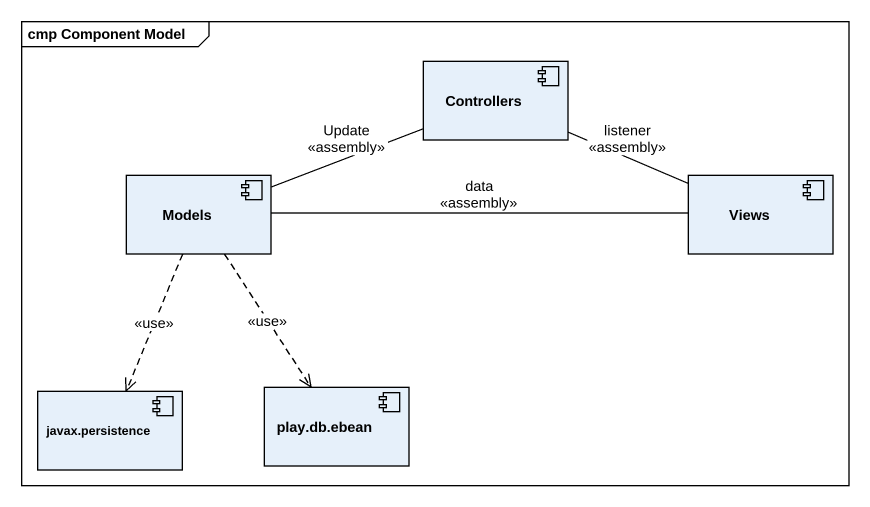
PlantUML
@startuml
mainframe cmp Component Model
component Controllers
component Models
component Views
component "javax.persistence" as javax_persistence
component "play.db.ebean" as play_db_ebean
Controllers -right- Views : listener\n<<assembly>>
Models -right- Controllers : Update\n<<assembly>>
Models ..> javax_persistence : <<use>>
Models ..> play_db_ebean : <<use>>
Views -left- Models : data\n<<assembly>>
@enduml
